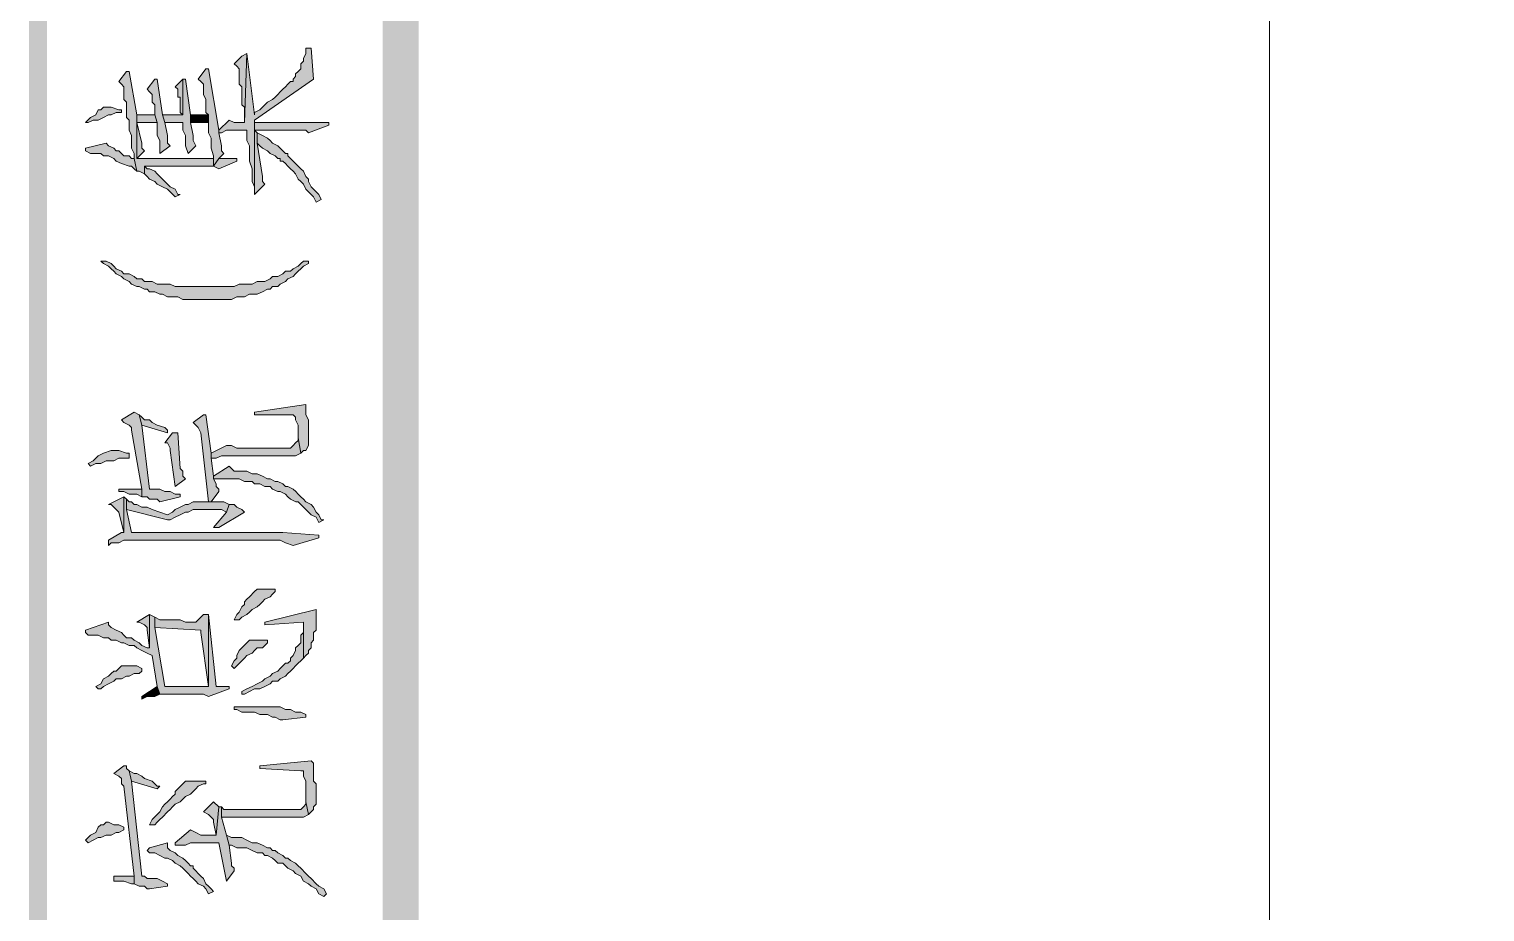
# Model space of a CAD drawing. Header units: millimetres. Extents: x 24 to 410, y 10 to 282.
# Drawn here: x 23.96 to 48.01, y 99.1 to 113.69 of the extents above; entities that cross this region are included whole.
import ezdxf

# ---------------------------------------------------------------- set-up
doc = ezdxf.new("R2010")
doc.units = ezdxf.units.MM

msp = doc.modelspace()

# ---------------------------------------------------------------- hatches: boundary and pattern name
h = msp.add_hatch(color=256)
h.dxf.hatch_style = 2
h.paths.add_polyline_path([(30.395333, 281.643667), (29.802667, 282.236333), (30.395333, 10.244667)])
h = msp.add_hatch(color=256)
h.dxf.hatch_style = 2
h.paths.add_polyline_path([(29.802667, 282.236333), (30.395333, 10.244667), (29.802667, 9.652)])
h = msp.add_hatch(color=256)
h.dxf.hatch_style = 2
h.paths.add_polyline_path([(24.257, 281.94), (23.960667, 281.94), (24.257, 55.837667)])
h = msp.add_hatch(color=256)
h.dxf.hatch_style = 2
h.paths.add_polyline_path([(23.960667, 281.94), (24.257, 55.837667), (23.960667, 55.837667)])
h = msp.add_hatch(color=256)
h.dxf.hatch_style = 2
h.paths.add_polyline_path([(27.093333, 112.014), (27.093333, 111.971667), (27.135667, 111.971667), (27.220333, 112.014), (27.559, 112.014), (27.559, 111.929333), (27.559, 111.844667), (27.601333, 111.76), (27.601333, 111.506), (27.643667, 111.379), (27.643667, 111.167333), (27.686, 111.082667), (27.686, 112.183333), (28.659667, 112.860667), (28.617333, 113.368667), (28.532667, 113.368667), (28.532667, 113.326333), (28.532667, 113.284), (28.490333, 113.199333), (28.490333, 113.157), (28.448, 113.114667), (28.448, 113.03), (28.405667, 112.987667), (28.363333, 112.945333), (28.363333, 112.903), (28.321, 112.860667), (28.321, 112.818333), (28.278667, 112.818333), (28.236333, 112.776), (28.194, 112.733667), (28.151667, 112.691333), (28.109333, 112.649), (28.067, 112.606667), (28.024667, 112.564333), (27.982333, 112.522), (27.897667, 112.479667), (27.813, 112.395), (27.770667, 112.352667), (27.686, 112.310333), (27.686, 112.268), (27.559, 113.284), (27.516667, 112.141), (27.347333, 112.141), (27.262667, 112.183333)])
h = msp.add_hatch(color=256)
h.dxf.hatch_style = 2
h.paths.add_polyline_path([(27.347333, 113.114667), (27.389667, 113.072333), (27.432, 113.03), (27.432, 112.776), (27.474333, 112.733667), (27.474333, 112.437333), (27.516667, 112.395), (27.516667, 112.183333), (27.516667, 112.141), (27.559, 113.284), (27.474333, 113.241667)])
h = msp.add_hatch(color=256)
h.dxf.hatch_style = 2
h.paths.add_polyline_path([(26.754667, 112.860667), (26.797, 112.818333), (26.839333, 112.776), (26.839333, 112.606667), (26.881667, 112.522), (26.881667, 112.310333), (26.924, 112.268), (26.924, 111.971667), (26.966333, 111.887), (26.966333, 111.717667), (27.008667, 111.590667), (27.008667, 111.548333), (27.008667, 111.421333), (27.093333, 111.548333), (27.178, 111.633), (27.135667, 111.675333), (27.135667, 111.76), (27.093333, 111.971667), (27.093333, 112.014), (26.924, 113.03), (26.881667, 113.03)])
h = msp.add_hatch(color=256)
h.dxf.hatch_style = 2
h.paths.add_polyline_path([(25.442333, 112.818333), (25.484667, 112.776), (25.527, 112.733667), (25.527, 112.522), (25.569333, 112.479667), (25.569333, 112.225667), (25.611667, 112.183333), (25.611667, 112.014), (25.654, 111.929333), (25.654, 111.717667), (25.696333, 111.633), (25.696333, 111.548333), (25.738667, 111.336667), (25.781, 111.336667), (25.865667, 111.294333), (25.865667, 111.421333), (25.950333, 111.421333), (27.008667, 111.421333), (27.008667, 111.548333), (25.738667, 111.548333), (25.738667, 112.268), (25.611667, 112.987667), (25.569333, 112.987667)])
h = msp.add_hatch(color=256)
h.dxf.hatch_style = 2
h.paths.add_polyline_path([(25.907965, 112.691333), (25.950298, 112.649), (25.992631, 112.606667), (25.992631, 112.479667), (26.034965, 112.437333), (26.034965, 112.268), (26.077298, 112.141), (26.077298, 111.929333), (26.119631, 111.844667), (26.119631, 111.633), (26.288965, 111.76), (26.246631, 111.802333), (26.246631, 111.929333), (26.204298, 112.141), (26.161965, 112.268), (26.077298, 112.860667), (26.034965, 112.860667)])
h = msp.add_hatch(color=256)
h.dxf.hatch_style = 2
h.paths.add_polyline_path([(26.162, 112.268), (26.204333, 112.141), (26.500667, 112.141), (26.500667, 112.098667), (26.500667, 112.014), (26.543, 111.929333), (26.543, 111.76), (26.585333, 111.633), (26.712333, 111.76), (26.67, 111.844667), (26.67, 111.929333), (26.627667, 112.141), (26.627667, 112.268), (26.543, 112.860667), (26.500667, 112.860667), (26.500667, 112.268)])
h = msp.add_hatch(color=256)
h.dxf.hatch_style = 2
h.paths.add_polyline_path([(26.373667, 112.733667), (26.416, 112.691333), (26.416, 112.564333), (26.458333, 112.564333), (26.458333, 112.310333), (26.500667, 112.268), (26.500667, 112.860667)])
h = msp.add_hatch(color=256)
h.dxf.hatch_style = 2
h.paths.add_polyline_path([(24.892035, 112.141), (24.934369, 112.141), (25.019035, 112.183333), (25.103702, 112.183333), (25.188369, 112.225667), (25.273035, 112.268), (25.315369, 112.268), (25.400035, 112.310333), (25.484702, 112.310333), (25.484702, 112.352667), (25.442369, 112.352667), (25.315369, 112.395), (25.188369, 112.395), (25.146035, 112.352667), (25.103702, 112.352667), (25.061369, 112.268), (24.976702, 112.225667)])
h = msp.add_hatch(color=256)
h.dxf.hatch_style = 2
h.paths.add_polyline_path([(25.738667, 112.268), (25.738667, 111.548333), (25.738667, 112.141), (26.077333, 112.141), (26.035, 112.268)])
h = msp.add_hatch(color=256)
h.dxf.hatch_style = 2
h.paths.add_polyline_path([(25.738667, 111.548333), (25.865667, 111.675333), (25.823333, 111.717667), (25.823333, 111.802333), (25.738667, 112.141)])
h = msp.add_hatch(color=256)
h.dxf.hatch_style = 2
h.paths.add_polyline_path([(26.924, 112.141), (26.924, 112.268), (26.627667, 112.268), (26.627667, 112.141)])
h = msp.add_hatch(color=256)
h.dxf.hatch_style = 2
h.paths.add_polyline_path([(27.686, 111.082667), (27.686, 110.955667), (27.686, 112.014), (28.532667, 112.014), (28.575, 111.971667), (28.913667, 112.098667), (28.913667, 112.141), (28.829, 112.141), (28.109333, 112.141), (28.024667, 112.141), (27.686, 112.141), (27.686, 112.183333)])
h = msp.add_hatch(color=256)
h.dxf.hatch_style = 2
h.paths.add_polyline_path([(27.686, 110.955667), (27.855333, 111.125), (27.813, 111.167333), (27.813, 111.252), (27.728333, 111.802333), (27.728333, 111.971667), (27.686, 112.014)])
h = msp.add_hatch(color=256)
h.dxf.hatch_style = 2
h.paths.add_polyline_path([(27.728333, 111.971667), (27.728333, 111.802333), (27.770667, 111.76), (27.813, 111.717667), (27.897667, 111.675333), (27.94, 111.633), (28.024667, 111.590667), (28.067, 111.548333), (28.109333, 111.548333), (28.109333, 111.506), (28.151667, 111.506), (28.194, 111.463667), (28.236333, 111.421333), (28.278667, 111.379), (28.321, 111.336667), (28.363333, 111.294333), (28.405667, 111.209667), (28.448, 111.167333), (28.490333, 111.125), (28.532667, 111.040333), (28.575, 110.998), (28.659667, 110.913333), (28.702, 110.828667), (28.786667, 110.871), (28.744333, 110.955667), (28.659667, 111.040333), (28.617333, 111.082667), (28.575, 111.167333), (28.575, 111.209667), (28.532667, 111.252), (28.490333, 111.336667), (28.448, 111.379), (28.405667, 111.421333), (28.363333, 111.463667), (28.321, 111.506), (28.278667, 111.548333), (28.236333, 111.590667), (28.236333, 111.633), (28.194, 111.633), (28.151667, 111.675333), (28.109333, 111.717667), (28.067, 111.76), (27.982333, 111.802333), (27.94, 111.844667), (27.897667, 111.887), (27.813, 111.929333)])
h = msp.add_hatch(color=256)
h.dxf.hatch_style = 2
h.paths.add_polyline_path([(24.892035, 111.717667), (24.892035, 111.675333), (24.976702, 111.633), (25.146035, 111.633), (25.188369, 111.590667), (25.273035, 111.590667), (25.357702, 111.548333), (25.400035, 111.506), (25.484702, 111.463667), (25.611702, 111.421333), (25.654035, 111.421333), (25.696369, 111.379), (25.738702, 111.336667), (25.696369, 111.548333), (25.654035, 111.548333), (25.611702, 111.590667), (25.527035, 111.590667), (25.484702, 111.633), (25.442369, 111.675333), (25.400035, 111.675333), (25.357702, 111.717667), (25.273035, 111.76), (25.230702, 111.802333)])
h = msp.add_hatch(color=256)
h.dxf.hatch_style = 2
h.paths.add_polyline_path([(25.865631, 111.294333), (25.907965, 111.252), (25.950298, 111.209667), (26.034965, 111.167333), (26.077298, 111.125), (26.161965, 111.082667), (26.246631, 111.040333), (26.288965, 110.998), (26.373631, 110.913333), (26.458298, 110.955667), (26.415965, 110.955667), (26.373631, 111.040333), (26.288965, 111.082667), (26.246631, 111.125), (26.204298, 111.167333), (26.119631, 111.252), (26.077298, 111.294333), (26.034965, 111.336667), (25.950298, 111.379), (25.907965, 111.379), (25.865631, 111.421333)])
h = msp.add_hatch(color=256)
h.dxf.hatch_style = 2
h.paths.add_polyline_path([(27.008702, 111.421333), (27.093369, 111.379), (27.389702, 111.506), (27.389702, 111.548333), (27.093369, 111.548333)])
h = msp.add_hatch(color=256)
h.dxf.hatch_style = 2
h.paths.add_polyline_path([(25.146, 109.855), (25.188333, 109.812667), (25.273, 109.770333), (25.315333, 109.728), (25.357667, 109.685667), (25.4, 109.643333), (25.484667, 109.601), (25.527, 109.558667), (25.611667, 109.516333), (25.654, 109.474), (25.738667, 109.431667), (25.781, 109.431667), (25.865667, 109.389333), (25.908, 109.389333), (25.950333, 109.347), (26.035, 109.347), (26.119667, 109.304667), (26.162, 109.304667), (26.246667, 109.262333), (26.416, 109.262333), (26.500667, 109.22), (26.754667, 109.22), (26.839333, 109.22), (27.305, 109.22), (27.389667, 109.262333), (27.516667, 109.262333), (27.601333, 109.304667), (27.728333, 109.304667), (27.813, 109.347), (27.897667, 109.389333), (27.94, 109.389333), (27.982333, 109.431667), (28.067, 109.431667), (28.109333, 109.474), (28.194, 109.516333), (28.236333, 109.558667), (28.321, 109.601), (28.363333, 109.643333), (28.405667, 109.685667), (28.448, 109.728), (28.490333, 109.770333), (28.575, 109.812667), (28.575, 109.855), (28.490333, 109.855), (28.448, 109.812667), (28.405667, 109.770333), (28.321, 109.728), (28.278667, 109.685667), (28.194, 109.685667), (28.151667, 109.643333), (28.067, 109.601), (27.982333, 109.601), (27.94, 109.558667), (27.855333, 109.516333), (27.728333, 109.516333), (27.643667, 109.474), (27.432, 109.474), (27.347333, 109.431667), (26.373667, 109.431667), (26.289, 109.474), (26.077333, 109.474), (25.992667, 109.516333), (25.865667, 109.516333), (25.823333, 109.558667), (25.738667, 109.558667), (25.696333, 109.601), (25.611667, 109.643333), (25.527, 109.643333), (25.484667, 109.685667), (25.4, 109.728), (25.357667, 109.770333), (25.315333, 109.812667), (25.230667, 109.855)])
h = msp.add_hatch(color=256)
h.dxf.hatch_style = 2
h.paths.add_polyline_path([(27.686, 107.357333), (27.686, 107.315), (27.813, 107.315), (28.321, 107.315), (28.363333, 107.272667), (28.363333, 107.230333), (28.405667, 107.145667), (28.405667, 106.934), (28.448, 106.68), (28.490333, 106.722333), (28.532667, 106.722333), (28.575, 106.807), (28.575, 107.230333), (28.532667, 107.315), (28.532667, 107.357333), (28.532667, 107.399667), (28.532667, 107.484333)])
h = msp.add_hatch(color=256)
h.dxf.hatch_style = 2
h.paths.add_polyline_path([(25.484667, 107.230333), (25.527, 107.188), (25.611667, 107.145667), (25.654, 107.103333), (25.654, 107.061), (25.823333, 106.087333), (25.823333, 105.960333), (25.908, 105.960333), (25.950333, 105.918), (26.077333, 105.918), (26.119667, 105.875667), (26.458333, 105.960333), (26.458333, 106.002667), (26.373667, 106.002667), (26.289, 106.045), (26.204333, 106.045), (26.119667, 106.087333), (25.950333, 106.087333), (25.823333, 107.145667), (25.781, 107.315), (25.696333, 107.357333)])
h = msp.add_hatch(color=256)
h.dxf.hatch_style = 2
h.paths.add_polyline_path([(25.781, 107.315), (25.823333, 107.145667), (26.246667, 107.018667), (26.246667, 107.061), (26.204333, 107.103333), (26.077333, 107.145667), (25.992667, 107.188), (25.950333, 107.230333), (25.865667, 107.230333), (25.823333, 107.272667)])
h = msp.add_hatch(color=256)
h.dxf.hatch_style = 2
h.paths.add_polyline_path([(26.67, 107.188), (26.712333, 107.145667), (26.754667, 107.103333), (26.797, 107.018667), (26.924, 105.875667), (26.966333, 105.875667), (27.093333, 106.045), (27.093333, 106.087333), (27.051, 106.129667), (27.051, 106.172), (27.008667, 106.256667), (27.008667, 106.299), (26.966333, 106.595333), (26.966333, 106.68), (26.881667, 107.315), (26.839333, 107.315)])
h = msp.add_hatch(color=256)
h.dxf.hatch_style = 2
h.paths.add_polyline_path([(26.204333, 106.849333), (26.246667, 106.849333), (26.289, 106.764667), (26.289, 106.722333), (26.373667, 106.129667), (26.543, 106.256667), (26.500667, 106.299), (26.500667, 106.383667), (26.458333, 106.426), (26.416, 107.018667), (26.331333, 107.018667)])
h = msp.add_hatch(color=256)
h.dxf.hatch_style = 2
h.paths.add_polyline_path([(26.966298, 106.68), (26.966298, 106.595333), (27.050965, 106.595333), (27.135631, 106.637667), (28.363298, 106.637667), (28.447965, 106.68), (28.405631, 106.934), (28.405631, 106.891667), (28.363298, 106.849333), (28.320965, 106.807), (28.278631, 106.764667), (27.389631, 106.764667), (27.304965, 106.807), (27.220298, 106.807)])
h = msp.add_hatch(color=256)
h.dxf.hatch_style = 2
h.paths.add_polyline_path([(24.934369, 106.510667), (24.976702, 106.468333), (25.061369, 106.510667), (25.146035, 106.510667), (25.230702, 106.553), (25.357702, 106.553), (25.442369, 106.595333), (25.611702, 106.595333), (25.611702, 106.68), (25.569369, 106.68), (25.442369, 106.722333), (25.315369, 106.722333), (25.188369, 106.68), (25.103702, 106.637667), (25.061369, 106.595333), (25.019035, 106.553)])
h = msp.add_hatch(color=256)
h.dxf.hatch_style = 2
h.paths.add_polyline_path([(27.008702, 106.299), (27.008702, 106.256667), (27.093369, 106.256667), (27.432035, 106.256667), (27.516702, 106.214333), (27.643702, 106.214333), (27.686035, 106.172), (27.770702, 106.172), (27.855369, 106.129667), (27.940035, 106.129667), (27.982369, 106.087333), (28.067035, 106.045), (28.109369, 106.045), (28.194035, 106.002667), (28.236369, 105.960333), (28.278702, 105.918), (28.363369, 105.875667), (28.405702, 105.875667), (28.448035, 105.833333), (28.532702, 105.748667), (28.575035, 105.706333), (28.617369, 105.664), (28.702035, 105.621667), (28.744369, 105.537), (28.829035, 105.579333), (28.786702, 105.579333), (28.744369, 105.664), (28.702035, 105.706333), (28.659702, 105.791), (28.617369, 105.833333), (28.532702, 105.875667), (28.490369, 105.918), (28.448035, 105.960333), (28.405702, 106.002667), (28.363369, 106.045), (28.321035, 106.087333), (28.236369, 106.129667), (28.194035, 106.129667), (28.151702, 106.172), (28.067035, 106.214333), (28.024702, 106.214333), (27.940035, 106.256667), (27.897702, 106.256667), (27.813035, 106.299), (27.728369, 106.341333), (27.643702, 106.341333), (27.559035, 106.383667), (27.347369, 106.383667), (27.262702, 106.468333)])
h = msp.add_hatch(color=256)
h.dxf.hatch_style = 2
h.paths.add_polyline_path([(25.442333, 106.087333), (25.442333, 106.045), (25.527, 106.045), (25.611667, 106.002667), (25.738667, 106.002667), (25.823333, 105.960333), (25.823333, 106.087333), (25.781, 106.087333)])
h = msp.add_hatch(color=256)
h.dxf.hatch_style = 2
h.paths.add_polyline_path([(25.273, 105.833333), (25.315333, 105.833333), (25.4, 105.748667), (25.442333, 105.706333), (25.527, 105.367667), (25.527, 105.960333)])
h = msp.add_hatch(color=256)
h.dxf.hatch_style = 2
h.paths.add_polyline_path([(25.273, 105.240667), (25.273, 105.156), (25.315333, 105.198333), (25.442333, 105.198333), (25.527, 105.240667), (27.347333, 105.240667), (27.474333, 105.240667), (28.109333, 105.240667), (28.194, 105.198333), (28.321, 105.156), (28.744333, 105.283), (28.744333, 105.325333), (28.151667, 105.367667), (25.654, 105.367667), (25.569333, 105.748667), (25.569333, 105.918), (25.527, 105.960333), (25.527, 105.367667), (25.484667, 105.367667)])
h = msp.add_hatch(color=256)
h.dxf.hatch_style = 2
h.paths.add_polyline_path([(25.569333, 105.918), (25.569333, 105.748667), (26.246667, 105.579333), (26.289, 105.579333), (26.373667, 105.621667), (26.458333, 105.664), (26.543, 105.706333), (26.585333, 105.706333), (26.67, 105.748667), (27.135667, 105.748667), (27.220333, 105.706333), (27.262667, 105.833333), (27.178, 105.875667), (26.839333, 105.875667), (26.754667, 105.875667), (26.67, 105.875667), (26.585333, 105.833333), (26.543, 105.833333), (26.458333, 105.791), (26.373667, 105.748667), (26.331333, 105.706333), (26.246667, 105.664), (26.119667, 105.706333), (25.992667, 105.748667), (25.908, 105.791), (25.823333, 105.791), (25.738667, 105.833333), (25.696333, 105.833333), (25.654, 105.875667), (25.611667, 105.875667)])
h = msp.add_hatch(color=256)
h.dxf.hatch_style = 2
h.paths.add_polyline_path([(27.008702, 105.452333), (27.093369, 105.452333), (27.516702, 105.706333), (27.474369, 105.748667), (27.389702, 105.791), (27.347369, 105.833333), (27.262702, 105.833333), (27.220369, 105.706333)])
h = msp.add_hatch(color=256)
h.dxf.hatch_style = 2
h.paths.add_polyline_path([(27.347333, 103.928333), (27.432, 103.928333), (27.474333, 103.970667), (27.559, 104.013), (27.601333, 104.055333), (27.643667, 104.097667), (27.728333, 104.14), (27.770667, 104.182333), (27.813, 104.224667), (27.855333, 104.267), (27.94, 104.309333), (27.982333, 104.351667), (28.024667, 104.394), (28.024667, 104.436333), (27.982333, 104.436333), (27.728333, 104.436333), (27.686, 104.394), (27.601333, 104.309333), (27.559, 104.267), (27.516667, 104.224667), (27.516667, 104.182333), (27.474333, 104.14), (27.432, 104.055333), (27.389667, 104.013)])
h = msp.add_hatch(color=256)
h.dxf.hatch_style = 2
h.paths.add_polyline_path([(24.892035, 103.759), (24.892035, 103.716667), (24.934369, 103.674333), (25.103702, 103.674333), (25.188369, 103.632), (25.273035, 103.632), (25.315369, 103.589667), (25.400035, 103.589667), (25.484702, 103.547333), (25.527035, 103.547333), (25.611702, 103.505), (25.696369, 103.505), (25.738702, 103.462667), (25.823369, 103.420333), (25.908035, 103.378), (25.992702, 103.335667), (26.077369, 102.827667), (26.119702, 102.700667), (26.500702, 102.700667), (26.543035, 102.700667), (26.839369, 102.700667), (26.924035, 102.658333), (27.262702, 102.785333), (27.262702, 102.827667), (27.220369, 102.827667), (27.051035, 102.827667), (26.924035, 104.013), (26.924035, 102.827667), (26.839369, 102.827667), (26.204369, 102.827667), (26.035035, 103.801333), (26.035035, 103.970667), (25.950369, 104.013), (25.950369, 103.462667), (25.908035, 103.462667), (25.823369, 103.505), (25.781035, 103.547333), (25.696369, 103.589667), (25.654035, 103.632), (25.569369, 103.632), (25.527035, 103.674333), (25.484702, 103.716667), (25.400035, 103.759), (25.315369, 103.801333), (25.273035, 103.843667), (25.273035, 103.886)])
h = msp.add_hatch(color=256)
h.dxf.hatch_style = 2
h.paths.add_polyline_path([(25.738667, 103.886), (25.781, 103.886), (25.865667, 103.843667), (25.908, 103.801333), (25.908, 103.759), (25.950333, 103.462667), (25.950333, 104.013)])
h = msp.add_hatch(color=256)
h.dxf.hatch_style = 2
h.paths.add_polyline_path([(26.035, 103.970667), (26.035, 103.801333), (26.797, 103.759), (26.797, 103.716667), (26.924, 102.827667), (26.924, 104.013), (26.839333, 104.013), (26.712333, 103.886), (26.543, 103.886), (26.458333, 103.928333), (26.119667, 103.928333)])
h = msp.add_hatch(color=256)
h.dxf.hatch_style = 2
h.paths.add_polyline_path([(27.474333, 102.743), (27.474333, 102.700667), (27.516667, 102.700667), (27.601333, 102.743), (27.686, 102.785333), (27.770667, 102.785333), (27.855333, 102.827667), (27.94, 102.87), (27.982333, 102.912333), (28.067, 102.912333), (28.109333, 102.954667), (28.194, 102.997), (28.236333, 103.039333), (28.278667, 103.081667), (28.321, 103.124), (28.363333, 103.166333), (28.405667, 103.208667), (28.448, 103.251), (28.490333, 103.293333), (28.490333, 103.886), (28.490333, 103.843667), (28.490333, 103.716667), (28.448, 103.674333), (28.448, 103.632), (28.448, 103.547333), (28.405667, 103.505), (28.363333, 103.462667), (28.363333, 103.420333), (28.321, 103.335667), (28.278667, 103.293333), (28.278667, 103.251), (28.236333, 103.208667), (28.194, 103.208667), (28.151667, 103.166333), (28.109333, 103.124), (28.067, 103.081667), (27.982333, 103.039333), (27.94, 102.997), (27.855333, 102.954667), (27.813, 102.912333), (27.728333, 102.87), (27.643667, 102.827667), (27.559, 102.785333)])
h = msp.add_hatch(color=256)
h.dxf.hatch_style = 2
h.paths.add_polyline_path([(27.855333, 103.886), (27.855333, 103.843667), (28.490333, 103.886), (28.490333, 103.293333), (28.532667, 103.335667), (28.575, 103.378), (28.575, 103.420333), (28.617333, 103.462667), (28.617333, 103.547333), (28.659667, 103.589667), (28.659667, 103.716667), (28.702, 103.759), (28.702, 104.097667)])
h = msp.add_hatch(color=256)
h.dxf.hatch_style = 2
h.paths.add_polyline_path([(27.305, 103.166333), (27.347333, 103.124), (27.389667, 103.166333), (27.474333, 103.251), (27.516667, 103.293333), (27.559, 103.335667), (27.643667, 103.378), (27.686, 103.420333), (27.728333, 103.462667), (27.813, 103.462667), (27.855333, 103.505), (27.897667, 103.547333), (27.897667, 103.589667), (27.855333, 103.589667), (27.601333, 103.589667), (27.559, 103.547333), (27.474333, 103.462667), (27.432, 103.420333), (27.389667, 103.335667), (27.389667, 103.293333), (27.347333, 103.251)])
h = msp.add_hatch(color=256)
h.dxf.hatch_style = 2
h.paths.add_polyline_path([(25.061333, 102.827667), (25.103667, 102.785333), (25.146, 102.785333), (25.188333, 102.827667), (25.273, 102.87), (25.357667, 102.912333), (25.4, 102.954667), (25.484667, 102.954667), (25.569333, 102.997), (25.611667, 102.997), (25.696333, 103.039333), (25.781, 103.039333), (25.823333, 103.081667), (25.823333, 103.124), (25.738667, 103.166333), (25.484667, 103.166333), (25.4, 103.081667), (25.357667, 103.081667), (25.315333, 103.039333), (25.273, 102.997), (25.188333, 102.954667), (25.146, 102.87)])
h = msp.add_hatch(color=256)
h.dxf.hatch_style = 2
h.paths.add_polyline_path([(25.823333, 102.658333), (25.823333, 102.616), (25.908, 102.658333), (26.035, 102.658333), (26.119667, 102.700667), (26.077333, 102.827667)])
h = msp.add_hatch(color=256)
h.dxf.hatch_style = 2
h.paths.add_polyline_path([(27.347333, 102.489), (27.347333, 102.446667), (27.389667, 102.446667), (27.474333, 102.404333), (27.686, 102.404333), (27.770667, 102.362), (27.897667, 102.362), (27.982333, 102.319667), (28.024667, 102.319667), (28.109333, 102.277333), (28.151667, 102.277333), (28.532667, 102.319667), (28.532667, 102.362), (28.448, 102.404333), (28.363333, 102.404333), (28.278667, 102.446667), (28.194, 102.446667), (28.109333, 102.489), (27.770667, 102.489), (27.686, 102.489)])
h = msp.add_hatch(color=256)
h.dxf.hatch_style = 2
h.paths.add_polyline_path([(25.357667, 101.388333), (25.442333, 101.346), (25.484667, 101.303667), (25.484667, 101.219), (25.527, 101.176667), (25.696333, 99.695), (25.696333, 99.568), (25.781, 99.525667), (25.865667, 99.525667), (25.908, 99.483333), (25.950333, 99.483333), (26.246667, 99.525667), (26.246667, 99.568), (26.162, 99.610333), (26.077333, 99.652667), (25.908, 99.652667), (25.865667, 99.695), (25.823333, 99.695), (25.654, 101.261333), (25.611667, 101.430667), (25.569333, 101.473), (25.569333, 101.515333), (25.527, 101.515333)])
h = msp.add_hatch(color=256)
h.dxf.hatch_style = 2
h.paths.add_polyline_path([(27.770667, 101.515333), (27.770667, 101.473), (28.448, 101.430667), (28.490333, 101.430667), (28.490333, 101.388333), (28.490333, 101.346), (28.532667, 101.261333), (28.532667, 100.922667), (28.575, 100.711), (28.617333, 100.753333), (28.659667, 100.795667), (28.659667, 100.838), (28.702, 100.880333), (28.702, 101.219), (28.659667, 101.261333), (28.659667, 101.557667), (28.617333, 101.6)])
h = msp.add_hatch(color=256)
h.dxf.hatch_style = 2
h.paths.add_polyline_path([(25.611667, 101.430667), (25.654, 101.261333), (26.077333, 101.134333), (26.119667, 101.176667), (26.077333, 101.176667), (25.992667, 101.261333), (25.865667, 101.303667), (25.823333, 101.346), (25.738667, 101.388333), (25.696333, 101.388333)])
h = msp.add_hatch(color=256)
h.dxf.hatch_style = 2
h.paths.add_polyline_path([(25.950369, 100.541667), (26.035035, 100.541667), (26.077369, 100.584), (26.119702, 100.626333), (26.162035, 100.668667), (26.246702, 100.753333), (26.289035, 100.795667), (26.331369, 100.838), (26.373702, 100.880333), (26.458369, 100.922667), (26.500702, 100.965), (26.543035, 101.007333), (26.627702, 101.049667), (26.670035, 101.092), (26.712369, 101.134333), (26.754702, 101.176667), (26.839369, 101.219), (26.881702, 101.219), (26.881702, 101.261333), (26.543035, 101.261333), (26.500702, 101.219), (26.416035, 101.134333), (26.373702, 101.092), (26.373702, 101.049667), (26.331369, 101.007333), (26.289035, 100.965), (26.246702, 100.922667), (26.204369, 100.880333), (26.162035, 100.838), (26.119702, 100.753333), (26.077369, 100.711), (25.992702, 100.626333)])
h = msp.add_hatch(color=256)
h.dxf.hatch_style = 2
h.paths.add_polyline_path([(26.373667, 100.245333), (26.373667, 100.203), (26.416, 100.203), (26.543, 100.203), (26.627667, 100.245333), (27.093333, 100.245333), (27.220333, 99.610333), (27.347333, 99.779667), (27.347333, 99.822), (27.305, 99.864333), (27.305, 99.906667), (27.262667, 100.203), (27.220333, 100.372333), (27.135667, 100.668667), (27.135667, 100.838), (27.093333, 100.838), (27.051, 100.372333), (26.924, 100.372333), (26.797, 100.372333), (26.712333, 100.414667), (26.627667, 100.457)])
h = msp.add_hatch(color=256)
h.dxf.hatch_style = 2
h.paths.add_polyline_path([(26.839333, 100.753333), (26.924, 100.711), (26.966333, 100.668667), (27.008667, 100.626333), (27.008667, 100.584), (27.051, 100.372333), (27.093333, 100.838), (27.008667, 100.922667)])
h = msp.add_hatch(color=256)
h.dxf.hatch_style = 2
h.paths.add_polyline_path([(27.135667, 100.838), (27.135667, 100.668667), (28.405667, 100.668667), (28.490333, 100.668667), (28.575, 100.711), (28.532667, 100.922667), (28.532667, 100.880333), (28.490333, 100.838), (28.448, 100.795667), (27.220333, 100.795667), (27.178, 100.795667)])
h = msp.add_hatch(color=256)
h.dxf.hatch_style = 2
h.paths.add_polyline_path([(24.892035, 100.287667), (24.934369, 100.245333), (25.019035, 100.287667), (25.103702, 100.33), (25.146035, 100.33), (25.230702, 100.372333), (25.315369, 100.372333), (25.400035, 100.414667), (25.442369, 100.414667), (25.527035, 100.457), (25.527035, 100.499333), (25.442369, 100.541667), (25.357702, 100.541667), (25.273035, 100.584), (25.230702, 100.584), (25.188369, 100.541667), (25.146035, 100.541667), (25.103702, 100.499333), (25.061369, 100.414667), (24.976702, 100.372333)])
h = msp.add_hatch(color=256)
h.dxf.hatch_style = 2
h.paths.add_polyline_path([(27.220333, 100.372333), (27.262667, 100.203), (27.305, 100.203), (27.389667, 100.160667), (27.559, 100.160667), (27.643667, 100.118333), (27.728333, 100.076), (27.813, 100.076), (27.855333, 100.033667), (27.897667, 100.033667), (27.982333, 99.991333), (28.024667, 99.949), (28.067, 99.906667), (28.151667, 99.906667), (28.194, 99.864333), (28.236333, 99.822), (28.321, 99.779667), (28.363333, 99.737333), (28.448, 99.695), (28.490333, 99.610333), (28.575, 99.568), (28.617333, 99.525667), (28.702, 99.483333), (28.744333, 99.398667), (28.829, 99.356333), (28.871333, 99.398667), (28.829, 99.483333), (28.744333, 99.525667), (28.702, 99.568), (28.617333, 99.652667), (28.575, 99.695), (28.532667, 99.737333), (28.448, 99.822), (28.405667, 99.864333), (28.363333, 99.906667), (28.278667, 99.949), (28.236333, 99.991333), (28.194, 99.991333), (28.151667, 100.033667), (28.067, 100.076), (28.024667, 100.118333), (27.982333, 100.118333), (27.94, 100.160667), (27.897667, 100.160667), (27.813, 100.203), (27.728333, 100.245333), (27.643667, 100.245333), (27.559, 100.287667), (27.474333, 100.33), (27.305, 100.33)])
h = msp.add_hatch(color=256)
h.dxf.hatch_style = 2
h.paths.add_polyline_path([(25.907965, 100.118333), (25.950298, 100.076), (26.034965, 100.076), (26.119631, 100.033667), (26.204298, 99.991333), (26.246631, 99.991333), (26.331298, 99.949), (26.373631, 99.906667), (26.458298, 99.864333), (26.500631, 99.822), (26.542965, 99.779667), (26.585298, 99.737333), (26.627631, 99.695), (26.669965, 99.652667), (26.712298, 99.610333), (26.754631, 99.568), (26.839298, 99.525667), (26.881631, 99.483333), (26.923965, 99.398667), (27.008631, 99.441), (26.966298, 99.483333), (26.923965, 99.525667), (26.881631, 99.568), (26.839298, 99.652667), (26.796965, 99.695), (26.754631, 99.737333), (26.712298, 99.779667), (26.669965, 99.822), (26.669965, 99.864333), (26.627631, 99.864333), (26.585298, 99.906667), (26.542965, 99.949), (26.500631, 99.991333), (26.415965, 100.033667), (26.373631, 100.076), (26.288965, 100.118333), (26.246631, 100.160667), (26.246631, 100.245333), (25.950298, 100.160667)])
h = msp.add_hatch(color=256)
h.dxf.hatch_style = 2
h.paths.add_polyline_path([(25.357667, 99.695), (25.357667, 99.610333), (25.442333, 99.610333), (25.527, 99.610333), (25.654, 99.568), (25.696333, 99.568), (25.696333, 99.695)])

# ---------------------------------------------------------------- linework, layer by layer
at = {"lineweight": 0}
msp.add_lwpolyline([(44.45, 143.383), (44.45, 83.312), (48.006, 82.804), (41.063333, 81.703333), (44.45, 81.068333), (44.45, 34.628667)], dxfattribs=at)
for points in [[(27.093333, 112.014), (27.093333, 111.971667), (27.135667, 111.971667), (27.220333, 112.014), (27.559, 112.014), (27.559, 111.929333), (27.559, 111.844667), (27.601333, 111.76), (27.601333, 111.506), (27.643667, 111.379), (27.643667, 111.167333), (27.686, 111.082667), (27.686, 112.183333), (28.659667, 112.860667), (28.617333, 113.368667), (28.532667, 113.368667), (28.532667, 113.326333), (28.532667, 113.284), (28.490333, 113.199333), (28.490333, 113.157), (28.448, 113.114667), (28.448, 113.03), (28.405667, 112.987667), (28.363333, 112.945333), (28.363333, 112.903), (28.321, 112.860667), (28.321, 112.818333), (28.278667, 112.818333), (28.236333, 112.776), (28.194, 112.733667), (28.151667, 112.691333), (28.109333, 112.649), (28.067, 112.606667), (28.024667, 112.564333), (27.982333, 112.522), (27.897667, 112.479667), (27.813, 112.395), (27.770667, 112.352667), (27.686, 112.310333), (27.686, 112.268), (27.559, 113.284), (27.516667, 112.141), (27.347333, 112.141), (27.262667, 112.183333)], [(27.347333, 113.114667), (27.389667, 113.072333), (27.432, 113.03), (27.432, 112.776), (27.474333, 112.733667), (27.474333, 112.437333), (27.516667, 112.395), (27.516667, 112.183333), (27.516667, 112.141), (27.559, 113.284), (27.474333, 113.241667)], [(26.754667, 112.860667), (26.797, 112.818333), (26.839333, 112.776), (26.839333, 112.606667), (26.881667, 112.522), (26.881667, 112.310333), (26.924, 112.268), (26.924, 111.971667), (26.966333, 111.887), (26.966333, 111.717667), (27.008667, 111.590667), (27.008667, 111.548333), (27.008667, 111.421333), (27.093333, 111.548333), (27.178, 111.633), (27.135667, 111.675333), (27.135667, 111.76), (27.093333, 111.971667), (27.093333, 112.014), (26.924, 113.03), (26.881667, 113.03)], [(25.442333, 112.818333), (25.484667, 112.776), (25.527, 112.733667), (25.527, 112.522), (25.569333, 112.479667), (25.569333, 112.225667), (25.611667, 112.183333), (25.611667, 112.014), (25.654, 111.929333), (25.654, 111.717667), (25.696333, 111.633), (25.696333, 111.548333), (25.738667, 111.336667), (25.781, 111.336667), (25.865667, 111.294333), (25.865667, 111.421333), (25.950333, 111.421333), (27.008667, 111.421333), (27.008667, 111.548333), (25.738667, 111.548333), (25.738667, 112.268), (25.611667, 112.987667), (25.569333, 112.987667)], [(25.907965, 112.691333), (25.950298, 112.649), (25.992631, 112.606667), (25.992631, 112.479667), (26.034965, 112.437333), (26.034965, 112.268), (26.077298, 112.141), (26.077298, 111.929333), (26.119631, 111.844667), (26.119631, 111.633), (26.288965, 111.76), (26.246631, 111.802333), (26.246631, 111.929333), (26.204298, 112.141), (26.161965, 112.268), (26.077298, 112.860667), (26.034965, 112.860667)], [(26.162, 112.268), (26.204333, 112.141), (26.500667, 112.141), (26.500667, 112.098667), (26.500667, 112.014), (26.543, 111.929333), (26.543, 111.76), (26.585333, 111.633), (26.712333, 111.76), (26.67, 111.844667), (26.67, 111.929333), (26.627667, 112.141), (26.627667, 112.268), (26.543, 112.860667), (26.500667, 112.860667), (26.500667, 112.268)], [(26.373667, 112.733667), (26.416, 112.691333), (26.416, 112.564333), (26.458333, 112.564333), (26.458333, 112.310333), (26.500667, 112.268), (26.500667, 112.860667)], [(24.892035, 112.141), (24.934369, 112.141), (25.019035, 112.183333), (25.103702, 112.183333), (25.188369, 112.225667), (25.273035, 112.268), (25.315369, 112.268), (25.400035, 112.310333), (25.484702, 112.310333), (25.484702, 112.352667), (25.442369, 112.352667), (25.315369, 112.395), (25.188369, 112.395), (25.146035, 112.352667), (25.103702, 112.352667), (25.061369, 112.268), (24.976702, 112.225667)], [(25.738667, 112.268), (25.738667, 111.548333), (25.738667, 112.141), (26.077333, 112.141), (26.035, 112.268)], [(25.738667, 111.548333), (25.865667, 111.675333), (25.823333, 111.717667), (25.823333, 111.802333), (25.738667, 112.141)], [(26.924, 112.141), (26.924, 112.268), (26.627667, 112.268), (26.627667, 112.141)], [(27.686, 111.082667), (27.686, 110.955667), (27.686, 112.014), (28.532667, 112.014), (28.575, 111.971667), (28.913667, 112.098667), (28.913667, 112.141), (28.829, 112.141), (28.109333, 112.141), (28.024667, 112.141), (27.686, 112.141), (27.686, 112.183333)], [(27.686, 110.955667), (27.855333, 111.125), (27.813, 111.167333), (27.813, 111.252), (27.728333, 111.802333), (27.728333, 111.971667), (27.686, 112.014)], [(27.728333, 111.971667), (27.728333, 111.802333), (27.770667, 111.76), (27.813, 111.717667), (27.897667, 111.675333), (27.94, 111.633), (28.024667, 111.590667), (28.067, 111.548333), (28.109333, 111.548333), (28.109333, 111.506), (28.151667, 111.506), (28.194, 111.463667), (28.236333, 111.421333), (28.278667, 111.379), (28.321, 111.336667), (28.363333, 111.294333), (28.405667, 111.209667), (28.448, 111.167333), (28.490333, 111.125), (28.532667, 111.040333), (28.575, 110.998), (28.659667, 110.913333), (28.702, 110.828667), (28.786667, 110.871), (28.744333, 110.955667), (28.659667, 111.040333), (28.617333, 111.082667), (28.575, 111.167333), (28.575, 111.209667), (28.532667, 111.252), (28.490333, 111.336667), (28.448, 111.379), (28.405667, 111.421333), (28.363333, 111.463667), (28.321, 111.506), (28.278667, 111.548333), (28.236333, 111.590667), (28.236333, 111.633), (28.194, 111.633), (28.151667, 111.675333), (28.109333, 111.717667), (28.067, 111.76), (27.982333, 111.802333), (27.94, 111.844667), (27.897667, 111.887), (27.813, 111.929333)], [(24.892035, 111.717667), (24.892035, 111.675333), (24.976702, 111.633), (25.146035, 111.633), (25.188369, 111.590667), (25.273035, 111.590667), (25.357702, 111.548333), (25.400035, 111.506), (25.484702, 111.463667), (25.611702, 111.421333), (25.654035, 111.421333), (25.696369, 111.379), (25.738702, 111.336667), (25.696369, 111.548333), (25.654035, 111.548333), (25.611702, 111.590667), (25.527035, 111.590667), (25.484702, 111.633), (25.442369, 111.675333), (25.400035, 111.675333), (25.357702, 111.717667), (25.273035, 111.76), (25.230702, 111.802333)], [(25.865631, 111.294333), (25.907965, 111.252), (25.950298, 111.209667), (26.034965, 111.167333), (26.077298, 111.125), (26.161965, 111.082667), (26.246631, 111.040333), (26.288965, 110.998), (26.373631, 110.913333), (26.458298, 110.955667), (26.415965, 110.955667), (26.373631, 111.040333), (26.288965, 111.082667), (26.246631, 111.125), (26.204298, 111.167333), (26.119631, 111.252), (26.077298, 111.294333), (26.034965, 111.336667), (25.950298, 111.379), (25.907965, 111.379), (25.865631, 111.421333)], [(27.008702, 111.421333), (27.093369, 111.379), (27.389702, 111.506), (27.389702, 111.548333), (27.093369, 111.548333)], [(25.146, 109.855), (25.188333, 109.812667), (25.273, 109.770333), (25.315333, 109.728), (25.357667, 109.685667), (25.4, 109.643333), (25.484667, 109.601), (25.527, 109.558667), (25.611667, 109.516333), (25.654, 109.474), (25.738667, 109.431667), (25.781, 109.431667), (25.865667, 109.389333), (25.908, 109.389333), (25.950333, 109.347), (26.035, 109.347), (26.119667, 109.304667), (26.162, 109.304667), (26.246667, 109.262333), (26.416, 109.262333), (26.500667, 109.22), (26.754667, 109.22), (26.839333, 109.22), (27.305, 109.22), (27.389667, 109.262333), (27.516667, 109.262333), (27.601333, 109.304667), (27.728333, 109.304667), (27.813, 109.347), (27.897667, 109.389333), (27.94, 109.389333), (27.982333, 109.431667), (28.067, 109.431667), (28.109333, 109.474), (28.194, 109.516333), (28.236333, 109.558667), (28.321, 109.601), (28.363333, 109.643333), (28.405667, 109.685667), (28.448, 109.728), (28.490333, 109.770333), (28.575, 109.812667), (28.575, 109.855), (28.490333, 109.855), (28.448, 109.812667), (28.405667, 109.770333), (28.321, 109.728), (28.278667, 109.685667), (28.194, 109.685667), (28.151667, 109.643333), (28.067, 109.601), (27.982333, 109.601), (27.94, 109.558667), (27.855333, 109.516333), (27.728333, 109.516333), (27.643667, 109.474), (27.432, 109.474), (27.347333, 109.431667), (26.373667, 109.431667), (26.289, 109.474), (26.077333, 109.474), (25.992667, 109.516333), (25.865667, 109.516333), (25.823333, 109.558667), (25.738667, 109.558667), (25.696333, 109.601), (25.611667, 109.643333), (25.527, 109.643333), (25.484667, 109.685667), (25.4, 109.728), (25.357667, 109.770333), (25.315333, 109.812667), (25.230667, 109.855)], [(27.686, 107.357333), (27.686, 107.315), (27.813, 107.315), (28.321, 107.315), (28.363333, 107.272667), (28.363333, 107.230333), (28.405667, 107.145667), (28.405667, 106.934), (28.448, 106.68), (28.490333, 106.722333), (28.532667, 106.722333), (28.575, 106.807), (28.575, 107.230333), (28.532667, 107.315), (28.532667, 107.357333), (28.532667, 107.399667), (28.532667, 107.484333)], [(25.484667, 107.230333), (25.527, 107.188), (25.611667, 107.145667), (25.654, 107.103333), (25.654, 107.061), (25.823333, 106.087333), (25.823333, 105.960333), (25.908, 105.960333), (25.950333, 105.918), (26.077333, 105.918), (26.119667, 105.875667), (26.458333, 105.960333), (26.458333, 106.002667), (26.373667, 106.002667), (26.289, 106.045), (26.204333, 106.045), (26.119667, 106.087333), (25.950333, 106.087333), (25.823333, 107.145667), (25.781, 107.315), (25.696333, 107.357333)], [(25.781, 107.315), (25.823333, 107.145667), (26.246667, 107.018667), (26.246667, 107.061), (26.204333, 107.103333), (26.077333, 107.145667), (25.992667, 107.188), (25.950333, 107.230333), (25.865667, 107.230333), (25.823333, 107.272667)], [(26.67, 107.188), (26.712333, 107.145667), (26.754667, 107.103333), (26.797, 107.018667), (26.924, 105.875667), (26.966333, 105.875667), (27.093333, 106.045), (27.093333, 106.087333), (27.051, 106.129667), (27.051, 106.172), (27.008667, 106.256667), (27.008667, 106.299), (26.966333, 106.595333), (26.966333, 106.68), (26.881667, 107.315), (26.839333, 107.315)], [(26.204333, 106.849333), (26.246667, 106.849333), (26.289, 106.764667), (26.289, 106.722333), (26.373667, 106.129667), (26.543, 106.256667), (26.500667, 106.299), (26.500667, 106.383667), (26.458333, 106.426), (26.416, 107.018667), (26.331333, 107.018667)], [(26.966298, 106.68), (26.966298, 106.595333), (27.050965, 106.595333), (27.135631, 106.637667), (28.363298, 106.637667), (28.447965, 106.68), (28.405631, 106.934), (28.405631, 106.891667), (28.363298, 106.849333), (28.320965, 106.807), (28.278631, 106.764667), (27.389631, 106.764667), (27.304965, 106.807), (27.220298, 106.807)], [(24.934369, 106.510667), (24.976702, 106.468333), (25.061369, 106.510667), (25.146035, 106.510667), (25.230702, 106.553), (25.357702, 106.553), (25.442369, 106.595333), (25.611702, 106.595333), (25.611702, 106.68), (25.569369, 106.68), (25.442369, 106.722333), (25.315369, 106.722333), (25.188369, 106.68), (25.103702, 106.637667), (25.061369, 106.595333), (25.019035, 106.553)], [(27.008702, 106.299), (27.008702, 106.256667), (27.093369, 106.256667), (27.432035, 106.256667), (27.516702, 106.214333), (27.643702, 106.214333), (27.686035, 106.172), (27.770702, 106.172), (27.855369, 106.129667), (27.940035, 106.129667), (27.982369, 106.087333), (28.067035, 106.045), (28.109369, 106.045), (28.194035, 106.002667), (28.236369, 105.960333), (28.278702, 105.918), (28.363369, 105.875667), (28.405702, 105.875667), (28.448035, 105.833333), (28.532702, 105.748667), (28.575035, 105.706333), (28.617369, 105.664), (28.702035, 105.621667), (28.744369, 105.537), (28.829035, 105.579333), (28.786702, 105.579333), (28.744369, 105.664), (28.702035, 105.706333), (28.659702, 105.791), (28.617369, 105.833333), (28.532702, 105.875667), (28.490369, 105.918), (28.448035, 105.960333), (28.405702, 106.002667), (28.363369, 106.045), (28.321035, 106.087333), (28.236369, 106.129667), (28.194035, 106.129667), (28.151702, 106.172), (28.067035, 106.214333), (28.024702, 106.214333), (27.940035, 106.256667), (27.897702, 106.256667), (27.813035, 106.299), (27.728369, 106.341333), (27.643702, 106.341333), (27.559035, 106.383667), (27.347369, 106.383667), (27.262702, 106.468333)], [(25.442333, 106.087333), (25.442333, 106.045), (25.527, 106.045), (25.611667, 106.002667), (25.738667, 106.002667), (25.823333, 105.960333), (25.823333, 106.087333), (25.781, 106.087333)], [(25.273, 105.833333), (25.315333, 105.833333), (25.4, 105.748667), (25.442333, 105.706333), (25.527, 105.367667), (25.527, 105.960333)], [(25.273, 105.240667), (25.273, 105.156), (25.315333, 105.198333), (25.442333, 105.198333), (25.527, 105.240667), (27.347333, 105.240667), (27.474333, 105.240667), (28.109333, 105.240667), (28.194, 105.198333), (28.321, 105.156), (28.744333, 105.283), (28.744333, 105.325333), (28.151667, 105.367667), (25.654, 105.367667), (25.569333, 105.748667), (25.569333, 105.918), (25.527, 105.960333), (25.527, 105.367667), (25.484667, 105.367667)], [(25.569333, 105.918), (25.569333, 105.748667), (26.246667, 105.579333), (26.289, 105.579333), (26.373667, 105.621667), (26.458333, 105.664), (26.543, 105.706333), (26.585333, 105.706333), (26.67, 105.748667), (27.135667, 105.748667), (27.220333, 105.706333), (27.262667, 105.833333), (27.178, 105.875667), (26.839333, 105.875667), (26.754667, 105.875667), (26.67, 105.875667), (26.585333, 105.833333), (26.543, 105.833333), (26.458333, 105.791), (26.373667, 105.748667), (26.331333, 105.706333), (26.246667, 105.664), (26.119667, 105.706333), (25.992667, 105.748667), (25.908, 105.791), (25.823333, 105.791), (25.738667, 105.833333), (25.696333, 105.833333), (25.654, 105.875667), (25.611667, 105.875667)], [(27.008702, 105.452333), (27.093369, 105.452333), (27.516702, 105.706333), (27.474369, 105.748667), (27.389702, 105.791), (27.347369, 105.833333), (27.262702, 105.833333), (27.220369, 105.706333)], [(27.347333, 103.928333), (27.432, 103.928333), (27.474333, 103.970667), (27.559, 104.013), (27.601333, 104.055333), (27.643667, 104.097667), (27.728333, 104.14), (27.770667, 104.182333), (27.813, 104.224667), (27.855333, 104.267), (27.94, 104.309333), (27.982333, 104.351667), (28.024667, 104.394), (28.024667, 104.436333), (27.982333, 104.436333), (27.728333, 104.436333), (27.686, 104.394), (27.601333, 104.309333), (27.559, 104.267), (27.516667, 104.224667), (27.516667, 104.182333), (27.474333, 104.14), (27.432, 104.055333), (27.389667, 104.013)], [(24.892035, 103.759), (24.892035, 103.716667), (24.934369, 103.674333), (25.103702, 103.674333), (25.188369, 103.632), (25.273035, 103.632), (25.315369, 103.589667), (25.400035, 103.589667), (25.484702, 103.547333), (25.527035, 103.547333), (25.611702, 103.505), (25.696369, 103.505), (25.738702, 103.462667), (25.823369, 103.420333), (25.908035, 103.378), (25.992702, 103.335667), (26.077369, 102.827667), (26.119702, 102.700667), (26.500702, 102.700667), (26.543035, 102.700667), (26.839369, 102.700667), (26.924035, 102.658333), (27.262702, 102.785333), (27.262702, 102.827667), (27.220369, 102.827667), (27.051035, 102.827667), (26.924035, 104.013), (26.924035, 102.827667), (26.839369, 102.827667), (26.204369, 102.827667), (26.035035, 103.801333), (26.035035, 103.970667), (25.950369, 104.013), (25.950369, 103.462667), (25.908035, 103.462667), (25.823369, 103.505), (25.781035, 103.547333), (25.696369, 103.589667), (25.654035, 103.632), (25.569369, 103.632), (25.527035, 103.674333), (25.484702, 103.716667), (25.400035, 103.759), (25.315369, 103.801333), (25.273035, 103.843667), (25.273035, 103.886)], [(25.738667, 103.886), (25.781, 103.886), (25.865667, 103.843667), (25.908, 103.801333), (25.908, 103.759), (25.950333, 103.462667), (25.950333, 104.013)], [(26.035, 103.970667), (26.035, 103.801333), (26.797, 103.759), (26.797, 103.716667), (26.924, 102.827667), (26.924, 104.013), (26.839333, 104.013), (26.712333, 103.886), (26.543, 103.886), (26.458333, 103.928333), (26.119667, 103.928333)], [(27.474333, 102.743), (27.474333, 102.700667), (27.516667, 102.700667), (27.601333, 102.743), (27.686, 102.785333), (27.770667, 102.785333), (27.855333, 102.827667), (27.94, 102.87), (27.982333, 102.912333), (28.067, 102.912333), (28.109333, 102.954667), (28.194, 102.997), (28.236333, 103.039333), (28.278667, 103.081667), (28.321, 103.124), (28.363333, 103.166333), (28.405667, 103.208667), (28.448, 103.251), (28.490333, 103.293333), (28.490333, 103.886), (28.490333, 103.843667), (28.490333, 103.716667), (28.448, 103.674333), (28.448, 103.632), (28.448, 103.547333), (28.405667, 103.505), (28.363333, 103.462667), (28.363333, 103.420333), (28.321, 103.335667), (28.278667, 103.293333), (28.278667, 103.251), (28.236333, 103.208667), (28.194, 103.208667), (28.151667, 103.166333), (28.109333, 103.124), (28.067, 103.081667), (27.982333, 103.039333), (27.94, 102.997), (27.855333, 102.954667), (27.813, 102.912333), (27.728333, 102.87), (27.643667, 102.827667), (27.559, 102.785333)], [(27.855333, 103.886), (27.855333, 103.843667), (28.490333, 103.886), (28.490333, 103.293333), (28.532667, 103.335667), (28.575, 103.378), (28.575, 103.420333), (28.617333, 103.462667), (28.617333, 103.547333), (28.659667, 103.589667), (28.659667, 103.716667), (28.702, 103.759), (28.702, 104.097667)], [(27.305, 103.166333), (27.347333, 103.124), (27.389667, 103.166333), (27.474333, 103.251), (27.516667, 103.293333), (27.559, 103.335667), (27.643667, 103.378), (27.686, 103.420333), (27.728333, 103.462667), (27.813, 103.462667), (27.855333, 103.505), (27.897667, 103.547333), (27.897667, 103.589667), (27.855333, 103.589667), (27.601333, 103.589667), (27.559, 103.547333), (27.474333, 103.462667), (27.432, 103.420333), (27.389667, 103.335667), (27.389667, 103.293333), (27.347333, 103.251)], [(25.061333, 102.827667), (25.103667, 102.785333), (25.146, 102.785333), (25.188333, 102.827667), (25.273, 102.87), (25.357667, 102.912333), (25.4, 102.954667), (25.484667, 102.954667), (25.569333, 102.997), (25.611667, 102.997), (25.696333, 103.039333), (25.781, 103.039333), (25.823333, 103.081667), (25.823333, 103.124), (25.738667, 103.166333), (25.484667, 103.166333), (25.4, 103.081667), (25.357667, 103.081667), (25.315333, 103.039333), (25.273, 102.997), (25.188333, 102.954667), (25.146, 102.87)], [(25.823333, 102.658333), (25.823333, 102.616), (25.908, 102.658333), (26.035, 102.658333), (26.119667, 102.700667), (26.077333, 102.827667)], [(27.347333, 102.489), (27.347333, 102.446667), (27.389667, 102.446667), (27.474333, 102.404333), (27.686, 102.404333), (27.770667, 102.362), (27.897667, 102.362), (27.982333, 102.319667), (28.024667, 102.319667), (28.109333, 102.277333), (28.151667, 102.277333), (28.532667, 102.319667), (28.532667, 102.362), (28.448, 102.404333), (28.363333, 102.404333), (28.278667, 102.446667), (28.194, 102.446667), (28.109333, 102.489), (27.770667, 102.489), (27.686, 102.489)], [(25.357667, 101.388333), (25.442333, 101.346), (25.484667, 101.303667), (25.484667, 101.219), (25.527, 101.176667), (25.696333, 99.695), (25.696333, 99.568), (25.781, 99.525667), (25.865667, 99.525667), (25.908, 99.483333), (25.950333, 99.483333), (26.246667, 99.525667), (26.246667, 99.568), (26.162, 99.610333), (26.077333, 99.652667), (25.908, 99.652667), (25.865667, 99.695), (25.823333, 99.695), (25.654, 101.261333), (25.611667, 101.430667), (25.569333, 101.473), (25.569333, 101.515333), (25.527, 101.515333)], [(27.770667, 101.515333), (27.770667, 101.473), (28.448, 101.430667), (28.490333, 101.430667), (28.490333, 101.388333), (28.490333, 101.346), (28.532667, 101.261333), (28.532667, 100.922667), (28.575, 100.711), (28.617333, 100.753333), (28.659667, 100.795667), (28.659667, 100.838), (28.702, 100.880333), (28.702, 101.219), (28.659667, 101.261333), (28.659667, 101.557667), (28.617333, 101.6)], [(25.611667, 101.430667), (25.654, 101.261333), (26.077333, 101.134333), (26.119667, 101.176667), (26.077333, 101.176667), (25.992667, 101.261333), (25.865667, 101.303667), (25.823333, 101.346), (25.738667, 101.388333), (25.696333, 101.388333)], [(25.950369, 100.541667), (26.035035, 100.541667), (26.077369, 100.584), (26.119702, 100.626333), (26.162035, 100.668667), (26.246702, 100.753333), (26.289035, 100.795667), (26.331369, 100.838), (26.373702, 100.880333), (26.458369, 100.922667), (26.500702, 100.965), (26.543035, 101.007333), (26.627702, 101.049667), (26.670035, 101.092), (26.712369, 101.134333), (26.754702, 101.176667), (26.839369, 101.219), (26.881702, 101.219), (26.881702, 101.261333), (26.543035, 101.261333), (26.500702, 101.219), (26.416035, 101.134333), (26.373702, 101.092), (26.373702, 101.049667), (26.331369, 101.007333), (26.289035, 100.965), (26.246702, 100.922667), (26.204369, 100.880333), (26.162035, 100.838), (26.119702, 100.753333), (26.077369, 100.711), (25.992702, 100.626333)], [(26.373667, 100.245333), (26.373667, 100.203), (26.416, 100.203), (26.543, 100.203), (26.627667, 100.245333), (27.093333, 100.245333), (27.220333, 99.610333), (27.347333, 99.779667), (27.347333, 99.822), (27.305, 99.864333), (27.305, 99.906667), (27.262667, 100.203), (27.220333, 100.372333), (27.135667, 100.668667), (27.135667, 100.838), (27.093333, 100.838), (27.051, 100.372333), (26.924, 100.372333), (26.797, 100.372333), (26.712333, 100.414667), (26.627667, 100.457)], [(26.839333, 100.753333), (26.924, 100.711), (26.966333, 100.668667), (27.008667, 100.626333), (27.008667, 100.584), (27.051, 100.372333), (27.093333, 100.838), (27.008667, 100.922667)], [(27.135667, 100.838), (27.135667, 100.668667), (28.405667, 100.668667), (28.490333, 100.668667), (28.575, 100.711), (28.532667, 100.922667), (28.532667, 100.880333), (28.490333, 100.838), (28.448, 100.795667), (27.220333, 100.795667), (27.178, 100.795667)], [(24.892035, 100.287667), (24.934369, 100.245333), (25.019035, 100.287667), (25.103702, 100.33), (25.146035, 100.33), (25.230702, 100.372333), (25.315369, 100.372333), (25.400035, 100.414667), (25.442369, 100.414667), (25.527035, 100.457), (25.527035, 100.499333), (25.442369, 100.541667), (25.357702, 100.541667), (25.273035, 100.584), (25.230702, 100.584), (25.188369, 100.541667), (25.146035, 100.541667), (25.103702, 100.499333), (25.061369, 100.414667), (24.976702, 100.372333)], [(27.220333, 100.372333), (27.262667, 100.203), (27.305, 100.203), (27.389667, 100.160667), (27.559, 100.160667), (27.643667, 100.118333), (27.728333, 100.076), (27.813, 100.076), (27.855333, 100.033667), (27.897667, 100.033667), (27.982333, 99.991333), (28.024667, 99.949), (28.067, 99.906667), (28.151667, 99.906667), (28.194, 99.864333), (28.236333, 99.822), (28.321, 99.779667), (28.363333, 99.737333), (28.448, 99.695), (28.490333, 99.610333), (28.575, 99.568), (28.617333, 99.525667), (28.702, 99.483333), (28.744333, 99.398667), (28.829, 99.356333), (28.871333, 99.398667), (28.829, 99.483333), (28.744333, 99.525667), (28.702, 99.568), (28.617333, 99.652667), (28.575, 99.695), (28.532667, 99.737333), (28.448, 99.822), (28.405667, 99.864333), (28.363333, 99.906667), (28.278667, 99.949), (28.236333, 99.991333), (28.194, 99.991333), (28.151667, 100.033667), (28.067, 100.076), (28.024667, 100.118333), (27.982333, 100.118333), (27.94, 100.160667), (27.897667, 100.160667), (27.813, 100.203), (27.728333, 100.245333), (27.643667, 100.245333), (27.559, 100.287667), (27.474333, 100.33), (27.305, 100.33)], [(25.907965, 100.118333), (25.950298, 100.076), (26.034965, 100.076), (26.119631, 100.033667), (26.204298, 99.991333), (26.246631, 99.991333), (26.331298, 99.949), (26.373631, 99.906667), (26.458298, 99.864333), (26.500631, 99.822), (26.542965, 99.779667), (26.585298, 99.737333), (26.627631, 99.695), (26.669965, 99.652667), (26.712298, 99.610333), (26.754631, 99.568), (26.839298, 99.525667), (26.881631, 99.483333), (26.923965, 99.398667), (27.008631, 99.441), (26.966298, 99.483333), (26.923965, 99.525667), (26.881631, 99.568), (26.839298, 99.652667), (26.796965, 99.695), (26.754631, 99.737333), (26.712298, 99.779667), (26.669965, 99.822), (26.669965, 99.864333), (26.627631, 99.864333), (26.585298, 99.906667), (26.542965, 99.949), (26.500631, 99.991333), (26.415965, 100.033667), (26.373631, 100.076), (26.288965, 100.118333), (26.246631, 100.160667), (26.246631, 100.245333), (25.950298, 100.160667)], [(25.357667, 99.695), (25.357667, 99.610333), (25.442333, 99.610333), (25.527, 99.610333), (25.654, 99.568), (25.696333, 99.568), (25.696333, 99.695)]]:
    msp.add_lwpolyline(points, close=True, dxfattribs=at)

doc.saveas('drawing.dxf')
